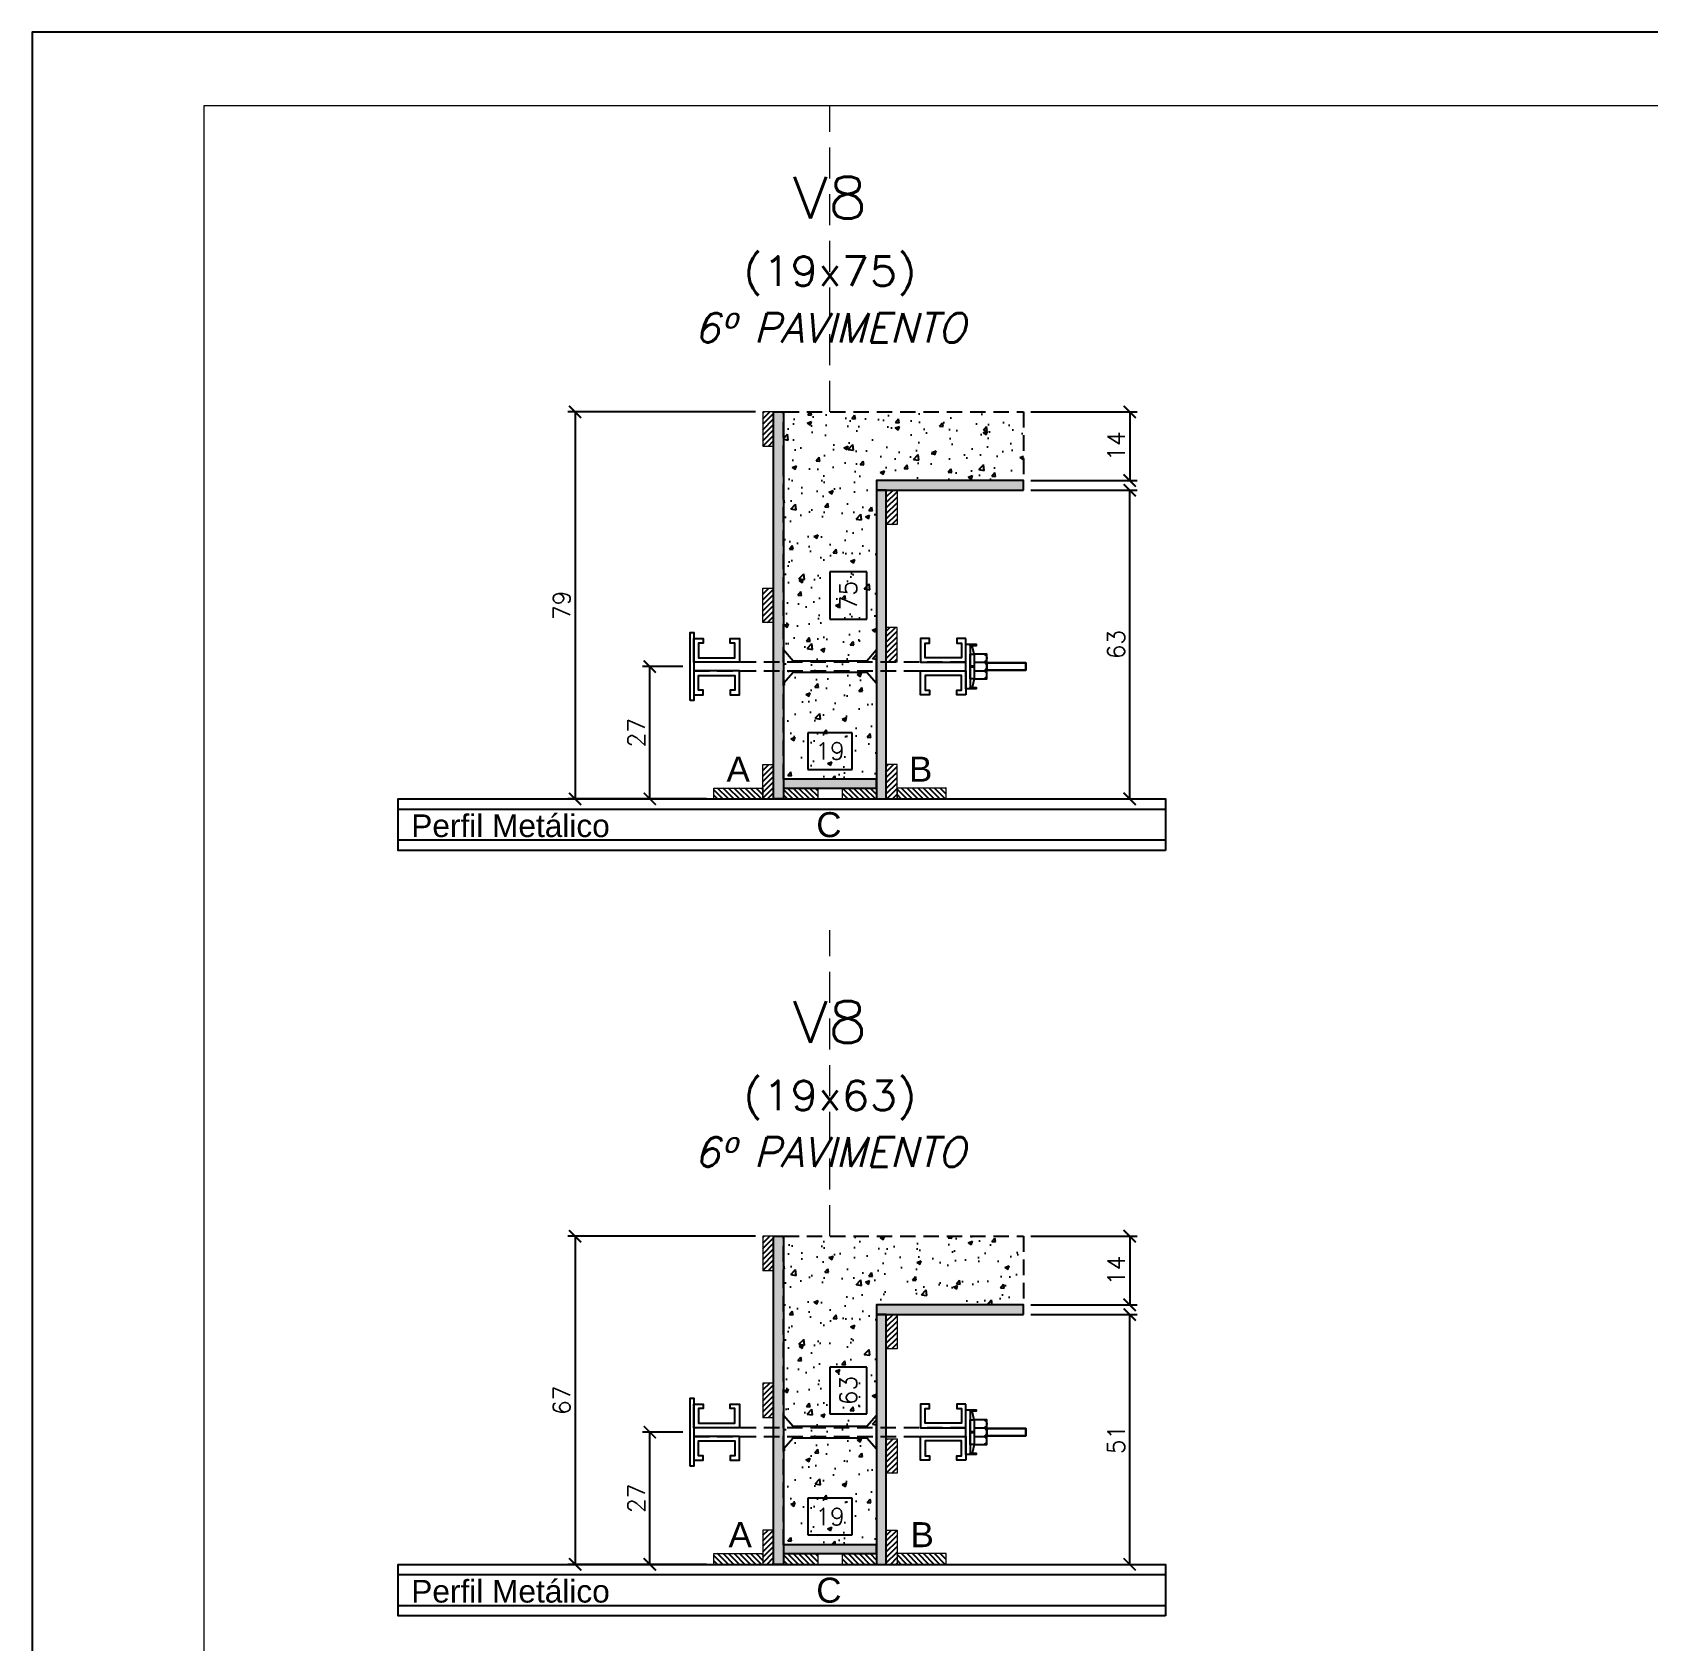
# Model space of a CAD drawing. Extents: x -23436 to 4767, y -4638 to 9755.
# Drawn here: x -19091 to -18431, y 3325 to 3982 of the extents above; entities that cross this region are included whole.
import ezdxf
from ezdxf.enums import TextEntityAlignment as Align

# ---------------------------------------------------------------- set-up
doc = ezdxf.new("R2010")
doc.units = 0
doc.header["$PDMODE"] = 2
doc.header["$PDSIZE"] = 10
doc.linetypes.add('CABLIN', pattern=[0.35, 0.25, -0.1])
doc.linetypes.add('HIDDEN', pattern=[9.525, 6.35, -3.175])
doc.layers.get('0').update_dxf_attribs({"lineweight": 13})
doc.layers.get('Defpoints').update_dxf_attribs({"lineweight": 13})
for name, color, linetype in [('Barra de Ancoragem', 20, 'Continuous'), ('Concreto', 250, 'HIDDEN'), ('Cota', 4, 'Continuous'), ('Cota Seção (2x)', 4, 'Continuous'), ('Hachura', 252, 'CABLIN'), ('MB Logo', 255, 'Continuous'), ('Painéis', 200, 'Continuous'), ('Perfil Metálico', 224, 'Continuous'), ('Texto de Titulo', 7, 'Continuous'), ('Texto Qtd Sarr', 242, 'Continuous'), ('Tubo de PVC', 51, 'Continuous')]:
    doc.layers.add(name, color=color, linetype=linetype)
for name, color, linetype, lineweight in [('FOLHA MB', 7, 'Continuous', 13), ('Madeira', 100, 'Continuous', 13), ('Texto Seção', 7, 'Continuous', 15)]:
    doc.layers.add(name, color=color, linetype=linetype, lineweight=lineweight)
doc.layers.add('Laje_Perimetro', color=7, linetype='Continuous', plot=False)
doc.styles.add('ARIAL', font='arial.ttf', dxfattribs={"oblique": 15, "height": 25})
doc.styles.add('ROMANS', font='romans.shx')
doc.dimstyles.new('Cota Seção (2x)', dxfattribs={"dimtxt": 7, "dimasz": 5, "dimexe": 3, "dimexo": 3, "dimgap": 2, "dimtad": 3, "dimdec": 1, "dimlfac": 0.5, "dimzin": 12, "dimdsep": 46, "dimtxsty": 'ROMANS', "dimblk": 'ARCHTICK', "dimcen": 0, "dimclrd": 4, "dimclre": 4, "dimclrt": 1, "dimadec": 1, "dimazin": 3, "dimtfac": 1, "dimtdec": 1, "dimtmove": 0, "dimatfit": 3, "dimldrblk": 'OBLIQUE', "dimfxl": 1, "dimtolj": 1, "dimtzin": 12, "dimarcsym": 0})
doc.dimstyles.new('Cota Seção interna', dxfattribs={"dimtxt": 7, "dimasz": 6, "dimexe": 0.18, "dimexo": 2, "dimgap": -4, "dimtad": 3, "dimdec": 1, "dimlfac": 0.5, "dimzin": 12, "dimdsep": 46, "dimtxsty": 'ROMANS', "dimblk": 'ARCHTICK', "dimcen": 0.09, "dimse1": 1, "dimse2": 1, "dimsd1": 1, "dimsd2": 1, "dimclrd": 180, "dimclre": 5, "dimclrt": 1, "dimadec": 0, "dimazin": 3, "dimtfac": 1, "dimtdec": 1, "dimtofl": 0, "dimtmove": 0, "dimatfit": 3, "dimldrblk": 'ARCHTICK', "dimfxl": 1, "dimtolj": 1, "dimtzin": 0, "dimarcsym": 0})
pattern_1 = [(315, (4171.9159, -4872.981), (1.12253202, 1.12253202), [])]
pattern_2 = [(45, (-10485.4605, 26787.8796), (-1.12253202, 1.12253202), [])]
pattern_3 = [(315, (4171.9159, -4560.3843), (1.12253202, 1.12253202), [])]
pattern_4 = [(225, (-27045.948, -19119.3607), (1.12253202, -1.12253202), [])]

# ---------------------------------------------------------------- blocks, each defined once
blk = doc.blocks.new('A$C169d8357')
at = {"layer": 'FOLHA MB', "color": 1}
for points in [[(0, 1199.94), (0, 149.94), (1485.02, 149.94), (1485.02, 1199.94)], [(70, 1169.94), (70, 179.94), (1455.02, 179.94), (1455.02, 1169.94)]]:
    blk.add_lwpolyline(points, close=True, dxfattribs=at)
blk = doc.blocks.new('titulo1')
at = {"layer": 'Defpoints', "color": 252, "linetype": 'HIDDEN', "ltscale": 2}
blk.add_line((0, 0), (0, 125), dxfattribs=at)
at = {"layer": 'Defpoints', "style": 'ROMANS', "oblique": 15}
blk.add_attdef('FOLHA', text='', height=10, dxfattribs=at).set_placement((0, 15.58), align=Align.MIDDLE_CENTER)
at = {"layer": 'Texto Qtd Sarr', "color": 3, "style": 'ROMANS', "oblique": 15}
for tag, height, p in [('TITULO', 17, (0, 71.45)), ('SEÇÃO', 12, (0, 41.55))]:
    blk.add_attdef(tag, text='', height=height, dxfattribs=at).set_placement(p, align=Align.MIDDLE_CENTER)
blk = doc.blocks.new('*D671')
at = {"layer": 'Cota Seção (2x)', "color": 180, "lineweight": -2, "transparency": 16777216}
for p, q in [((-18756.7, 3383.66), (-18774.7, 3383.66)), ((-18774.7, 3383.66), (-18774.7, 3368.66)), ((-18756.7, 3368.66), (-18756.7, 3383.66)), ((-18774.7, 3368.66), (-18756.7, 3368.66))]:
    blk.add_line(p, q, dxfattribs=at)
at = {"layer": 'Defpoints', "color": 0, "transparency": 16777216}
for p in [(-18784.7, 3364.66), (-18746.7, 3364.66), (-18746.7, 3364.66)]:
    blk.add_point(p, dxfattribs=at)
at = {"layer": 'Cota Seção (2x)', "color": 1, "transparency": 16777216, "insert": (-18765.7, 3376.16), "char_height": 7, "attachment_point": 5, "style": 'ROMANS'}
blk.add_mtext('\\A1;19', dxfattribs=at)
blk = doc.blocks.new('_ArchTick')
at = {"color": 0, "linetype": 'ByBlock', "const_width": 0.15}
blk.add_lwpolyline([(-0.5, -0.5), (0.5, 0.5)], dxfattribs=at)
blk = doc.blocks.new('*D660')
at = {"layer": 'Cota', "color": 4, "lineweight": -2, "transparency": 16777216}
for p, q in [((-18683.7, 3490.66), (-18640.33, 3490.66)), ((-18643.33, 3490.66), (-18643.33, 3462.66)), ((-18683.7, 3462.66), (-18640.33, 3462.66))]:
    blk.add_line(p, q, dxfattribs=at)
at = {"layer": 'Defpoints', "color": 0, "transparency": 16777216}
for p in [(-18686.7, 3490.66), (-18686.7, 3462.66), (-18643.33, 3462.66)]:
    blk.add_point(p, dxfattribs=at)
at = {"layer": 'Cota', "color": 4, "lineweight": -2, "transparency": 16777216, "xscale": 5, "yscale": 5, "zscale": 5}
for p, rotation in [((-18643.33, 3490.66), 90), ((-18643.33, 3462.66), 270)]:
    blk.add_blockref('_ArchTick', p, dxfattribs=dict(at, rotation=rotation))
at = {"layer": 'Cota', "color": 1, "transparency": 16777216, "insert": (-18648.83, 3476.66), "char_height": 7, "attachment_point": 5, "rotation": 90, "style": 'ROMANS'}
blk.add_mtext('\\A1;14', dxfattribs=at)
blk = doc.blocks.new('_OBLIQUE')
at = {"color": 0, "linetype": 'ByBlock', "lineweight": -2}
for p, q in [((0, 0), (-1, 0)), ((-0.5, -0.5), (0.5, 0.5))]:
    blk.add_line(p, q, dxfattribs=at)
blk = doc.blocks.new('DSADSAD')
at = {"layer": 'Barra de Ancoragem'}
for p, q in [((-12990.96, 7698.42), (-13009.22, 7698.42)), ((-13005.1, 7696.87), (-13008.63, 7697.64)), ((-12995.08, 7696.87), (-12991.55, 7697.64))]:
    blk.add_line(p, q, dxfattribs=at)
at = {"layer": 'Barra de Ancoragem', "flags": 128}
for points in [[(-13009.22, 7700.2), (-12990.96, 7700.2), (-12990.96, 7698.42), (-13009.22, 7698.42)], [(-13008.63, 7698.42), (-13008.63, 7696.05), (-13009.22, 7696.05), (-13009.22, 7698.42)], [(-12995.08, 7698.42), (-12995.08, 7696.87), (-13005.1, 7696.87), (-13005.1, 7698.42)], [(-12990.96, 7698.42), (-12990.96, 7696.05), (-12991.55, 7696.05), (-12991.55, 7698.42)]]:
    blk.add_lwpolyline(points, close=True, dxfattribs=at)
for points in [[(-13005.1, 7696.87), (-13005.1, 7691.61), (-12995.08, 7691.61), (-12995.08, 7696.87)], [(-13000.38, 7696.87), (-13000.38, 7698.42), (-12999.79, 7698.42), (-12999.79, 7696.87), (-13000.38, 7696.87), (-12999.79, 7696.87)]]:
    blk.add_lwpolyline(points, dxfattribs=at)
for points in [[(-13001.86, 7696.87), (-13001.86, 7692.79, 0.666667), (-12998.32, 7692.79, 0.666667)], [(-12998.32, 7696.87), (-12998.32, 7692.79, 0.729796), (-12995.08, 7692.79, 0.729796)]]:
    blk.add_lwpolyline(points, format="xyb", dxfattribs=at)
at = {"layer": 'Barra de Ancoragem'}
blk.add_arc((-13003.48, 7693.31), 1.7, 197.75636, 342.24364, dxfattribs=at)
blk = doc.blocks.new('*D661')
at = {"layer": 'Cota', "color": 4, "lineweight": -2, "transparency": 16777216}
for p, q in [((-18825.83, 3410.66), (-18842.27, 3410.66)), ((-18839.27, 3356.66), (-18839.27, 3410.66)), ((-18816.1, 3356.66), (-18842.27, 3356.66))]:
    blk.add_line(p, q, dxfattribs=at)
at = {"layer": 'Defpoints', "color": 0, "transparency": 16777216}
for p in [(-18839.27, 3410.66), (-18822.83, 3410.66), (-18813.1, 3356.66)]:
    blk.add_point(p, dxfattribs=at)
at = {"layer": 'Cota', "color": 4, "lineweight": -2, "transparency": 16777216, "xscale": 5, "yscale": 5, "zscale": 5}
for p, rotation in [((-18839.27, 3410.66), 90), ((-18839.27, 3356.66), 270)]:
    blk.add_blockref('_ArchTick', p, dxfattribs=dict(at, rotation=rotation))
at = {"layer": 'Cota', "color": 1, "transparency": 16777216, "insert": (-18844.77, 3383.66), "char_height": 7, "attachment_point": 5, "rotation": 90, "style": 'ROMANS'}
blk.add_mtext('\\A1;27', dxfattribs=at)
blk = doc.blocks.new('*D662')
at = {"layer": 'Cota', "color": 4, "lineweight": -2, "transparency": 16777216}
for p, q in [((-18683.7, 3458.66), (-18640.33, 3458.66)), ((-18643.33, 3356.66), (-18643.33, 3458.66)), ((-18715.3, 3356.66), (-18640.33, 3356.66))]:
    blk.add_line(p, q, dxfattribs=at)
at = {"layer": 'Defpoints', "color": 0, "transparency": 16777216}
for p in [(-18686.7, 3458.66), (-18643.33, 3458.66), (-18718.3, 3356.66)]:
    blk.add_point(p, dxfattribs=at)
at = {"layer": 'Cota', "color": 4, "lineweight": -2, "transparency": 16777216, "xscale": 5, "yscale": 5, "zscale": 5}
for p, rotation in [((-18643.33, 3458.66), 90), ((-18643.33, 3356.66), 270)]:
    blk.add_blockref('_ArchTick', p, dxfattribs=dict(at, rotation=rotation))
at = {"layer": 'Cota', "color": 1, "transparency": 16777216, "insert": (-18648.83, 3407.66), "char_height": 7, "attachment_point": 5, "rotation": 90, "style": 'ROMANS'}
blk.add_mtext('\\A1;51', dxfattribs=at)
blk = doc.blocks.new('*D663')
at = {"layer": 'Cota Seção (2x)', "color": 180, "lineweight": -2, "transparency": 16777216}
for p, q in [((-18750.7, 3437.16), (-18765.7, 3437.16)), ((-18765.7, 3437.16), (-18765.7, 3418.16)), ((-18750.7, 3418.16), (-18750.7, 3437.16)), ((-18765.7, 3418.16), (-18750.7, 3418.16))]:
    blk.add_line(p, q, dxfattribs=at)
at = {"layer": 'Defpoints', "color": 0, "transparency": 16777216}
for p in [(-18746.7, 3490.66), (-18746.7, 3490.66), (-18746.7, 3364.66)]:
    blk.add_point(p, dxfattribs=at)
at = {"layer": 'Cota Seção (2x)', "color": 1, "transparency": 16777216, "insert": (-18758.2, 3427.66), "char_height": 7, "attachment_point": 5, "rotation": 90, "style": 'ROMANS'}
blk.add_mtext('\\A1;63', dxfattribs=at)
blk = doc.blocks.new('*D664')
at = {"layer": 'Cota', "color": 4, "lineweight": -2, "transparency": 16777216}
for p, q in [((-18796.1, 3490.66), (-18872.76, 3490.66)), ((-18869.76, 3490.66), (-18869.76, 3356.66)), ((-18816.1, 3356.66), (-18872.76, 3356.66))]:
    blk.add_line(p, q, dxfattribs=at)
at = {"layer": 'Defpoints', "color": 0, "transparency": 16777216}
for p in [(-18793.1, 3490.66), (-18869.76, 3356.66), (-18813.1, 3356.66)]:
    blk.add_point(p, dxfattribs=at)
at = {"layer": 'Cota', "color": 4, "lineweight": -2, "transparency": 16777216, "xscale": 5, "yscale": 5, "zscale": 5}
for p, rotation in [((-18869.76, 3490.66), 90), ((-18869.76, 3356.66), 270)]:
    blk.add_blockref('_ArchTick', p, dxfattribs=dict(at, rotation=rotation))
at = {"layer": 'Cota', "color": 1, "transparency": 16777216, "insert": (-18875.26, 3423.66), "char_height": 7, "attachment_point": 5, "rotation": 90, "style": 'ROMANS'}
blk.add_mtext('\\A1;67', dxfattribs=at)
blk = doc.blocks.new('*D665')
at = {"layer": 'Cota Seção (2x)', "color": 180, "lineweight": -2, "transparency": 16777216}
for p, q in [((-18756.7, 3696.26), (-18774.7, 3696.26)), ((-18774.7, 3696.26), (-18774.7, 3681.26)), ((-18756.7, 3681.26), (-18756.7, 3696.26)), ((-18774.7, 3681.26), (-18756.7, 3681.26))]:
    blk.add_line(p, q, dxfattribs=at)
at = {"layer": 'Defpoints', "color": 0, "transparency": 16777216}
for p in [(-18784.7, 3677.26), (-18746.7, 3677.26), (-18746.7, 3677.26)]:
    blk.add_point(p, dxfattribs=at)
at = {"layer": 'Cota Seção (2x)', "color": 1, "transparency": 16777216, "insert": (-18765.7, 3688.76), "char_height": 7, "attachment_point": 5, "style": 'ROMANS'}
blk.add_mtext('\\A1;19', dxfattribs=at)
blk = doc.blocks.new('*D666')
at = {"layer": 'Cota', "color": 4, "lineweight": -2, "transparency": 16777216}
for p, q in [((-18683.7, 3827.26), (-18640.33, 3827.26)), ((-18643.33, 3827.26), (-18643.33, 3799.26)), ((-18683.7, 3799.26), (-18640.33, 3799.26))]:
    blk.add_line(p, q, dxfattribs=at)
at = {"layer": 'Defpoints', "color": 0, "transparency": 16777216}
for p in [(-18686.7, 3827.26), (-18686.7, 3799.26), (-18643.33, 3799.26)]:
    blk.add_point(p, dxfattribs=at)
at = {"layer": 'Cota', "color": 4, "lineweight": -2, "transparency": 16777216, "xscale": 5, "yscale": 5, "zscale": 5}
for p, rotation in [((-18643.33, 3827.26), 90), ((-18643.33, 3799.26), 270)]:
    blk.add_blockref('_ArchTick', p, dxfattribs=dict(at, rotation=rotation))
at = {"layer": 'Cota', "color": 1, "transparency": 16777216, "insert": (-18648.83, 3813.26), "char_height": 7, "attachment_point": 5, "rotation": 90, "style": 'ROMANS'}
blk.add_mtext('\\A1;14', dxfattribs=at)
blk = doc.blocks.new('*D667')
at = {"layer": 'Cota', "color": 4, "lineweight": -2, "transparency": 16777216}
for p, q in [((-18825.83, 3723.26), (-18842.27, 3723.26)), ((-18839.27, 3669.26), (-18839.27, 3723.26)), ((-18816.1, 3669.26), (-18842.27, 3669.26))]:
    blk.add_line(p, q, dxfattribs=at)
at = {"layer": 'Defpoints', "color": 0, "transparency": 16777216}
for p in [(-18839.27, 3723.26), (-18822.83, 3723.26), (-18813.1, 3669.26)]:
    blk.add_point(p, dxfattribs=at)
at = {"layer": 'Cota', "color": 4, "lineweight": -2, "transparency": 16777216, "xscale": 5, "yscale": 5, "zscale": 5}
for p, rotation in [((-18839.27, 3723.26), 90), ((-18839.27, 3669.26), 270)]:
    blk.add_blockref('_ArchTick', p, dxfattribs=dict(at, rotation=rotation))
at = {"layer": 'Cota', "color": 1, "transparency": 16777216, "insert": (-18844.77, 3696.26), "char_height": 7, "attachment_point": 5, "rotation": 90, "style": 'ROMANS'}
blk.add_mtext('\\A1;27', dxfattribs=at)
blk = doc.blocks.new('*D668')
at = {"layer": 'Cota', "color": 4, "lineweight": -2, "transparency": 16777216}
for p, q in [((-18683.7, 3795.26), (-18640.33, 3795.26)), ((-18643.33, 3669.26), (-18643.33, 3795.26)), ((-18715.3, 3669.26), (-18640.33, 3669.26))]:
    blk.add_line(p, q, dxfattribs=at)
at = {"layer": 'Defpoints', "color": 0, "transparency": 16777216}
for p in [(-18686.7, 3795.26), (-18643.33, 3795.26), (-18718.3, 3669.26)]:
    blk.add_point(p, dxfattribs=at)
at = {"layer": 'Cota', "color": 4, "lineweight": -2, "transparency": 16777216, "xscale": 5, "yscale": 5, "zscale": 5}
for p, rotation in [((-18643.33, 3795.26), 90), ((-18643.33, 3669.26), 270)]:
    blk.add_blockref('_ArchTick', p, dxfattribs=dict(at, rotation=rotation))
at = {"layer": 'Cota', "color": 1, "transparency": 16777216, "insert": (-18648.83, 3732.26), "char_height": 7, "attachment_point": 5, "rotation": 90, "style": 'ROMANS'}
blk.add_mtext('\\A1;63', dxfattribs=at)
blk = doc.blocks.new('*D669')
at = {"layer": 'Cota Seção (2x)', "color": 180, "lineweight": -2, "transparency": 16777216}
for p, q in [((-18750.7, 3761.93), (-18765.7, 3761.93)), ((-18765.7, 3761.93), (-18765.7, 3742.59)), ((-18750.7, 3742.59), (-18750.7, 3761.93)), ((-18765.7, 3742.59), (-18750.7, 3742.59))]:
    blk.add_line(p, q, dxfattribs=at)
at = {"layer": 'Defpoints', "color": 0, "transparency": 16777216}
for p in [(-18746.7, 3827.26), (-18746.7, 3827.26), (-18746.7, 3677.26)]:
    blk.add_point(p, dxfattribs=at)
at = {"layer": 'Cota Seção (2x)', "color": 1, "transparency": 16777216, "insert": (-18758.2, 3752.26), "char_height": 7, "attachment_point": 5, "rotation": 90, "style": 'ROMANS'}
blk.add_mtext('\\A1;75', dxfattribs=at)
blk = doc.blocks.new('*D670')
at = {"layer": 'Cota', "color": 4, "lineweight": -2, "transparency": 16777216}
for p, q in [((-18796.1, 3827.26), (-18872.76, 3827.26)), ((-18869.76, 3827.26), (-18869.76, 3669.26)), ((-18816.1, 3669.26), (-18872.76, 3669.26))]:
    blk.add_line(p, q, dxfattribs=at)
at = {"layer": 'Defpoints', "color": 0, "transparency": 16777216}
for p in [(-18793.1, 3827.26), (-18869.76, 3669.26), (-18813.1, 3669.26)]:
    blk.add_point(p, dxfattribs=at)
at = {"layer": 'Cota', "color": 4, "lineweight": -2, "transparency": 16777216, "xscale": 5, "yscale": 5, "zscale": 5}
for p, rotation in [((-18869.76, 3827.26), 90), ((-18869.76, 3669.26), 270)]:
    blk.add_blockref('_ArchTick', p, dxfattribs=dict(at, rotation=rotation))
at = {"layer": 'Cota', "color": 1, "transparency": 16777216, "insert": (-18875.26, 3748.26), "char_height": 7, "attachment_point": 5, "rotation": 90, "style": 'ROMANS'}
blk.add_mtext('\\A1;79', dxfattribs=at)

msp = doc.modelspace()

# ---------------------------------------------------------------- hatches: boundary and pattern name
at = {"layer": 'Concreto'}
h = msp.add_hatch(dxfattribs=at)
h.set_pattern_fill('AR-CONC', color=256, scale=2.5)
h.set_pattern_definition([(50, (31.925, -3443.665), (17.931505, -1.568803), [1.875, -20.625]), (355, (31.925, -3443.665), (-3.468783, 18.804803), [1.5, -16.5]), (100.45144, (33.42, -3443.796), (14.462721, 17.236), [1.593505, -17.528553]), (46.1842, (31.925, -3438.665), (26.681033, -4.137982), [2.8125, -30.9375]), (96.63564, (34.149, -3439.01), (23.36655, 24.352965), [2.39026, -26.292844]), (351.18416, (31.925, -3438.665), (23.36655, 24.352965), [2.25, -24.75]), (21, (34.425, -3439.915), (14.922676, -10.065472), [1.875, -20.625]), (326, (34.425, -3439.915), (6.082883, 18.128751), [1.5, -16.5]), (71.45144, (35.669, -3440.754), (21.00556, 8.063279), [1.593505, -17.528553]), (37.5, (31.925, -3443.6655), (0.3039964, 8.3223463), [0, -16.3, 0, -16.75, 0, -16.5625]), (7.5, (31.925, -3443.6655), (6.5767384, 9.8602928), [0, -9.55, 0, -15.925, 0, -6.3125]), (327.5, (26.35, -3443.6655), (13.345561, -0.5638718), [0, -6.25, 0, -19.5, 0, -25.875]), (317.5, (23.85, -3443.665), (14.579654, 2.5026246), [0, -8.125, 0, -12.95, 0, -18.375])])
h.paths.add_polyline_path([(-18784.7, 3783.26), (-18784.7, 3827.26), (-18686.7, 3827.26), (-18686.7, 3799.26), (-18746.7, 3799.26), (-18746.7, 3677.26), (-18784.7, 3677.26)])
h = msp.add_hatch(dxfattribs=at)
h.set_pattern_fill('AR-CONC', color=256, scale=2.5)
h.set_pattern_definition([(50, (31.925, -3756.262), (17.931505, -1.568803), [1.875, -20.625]), (355, (31.925, -3756.262), (-3.468783, 18.804803), [1.5, -16.5]), (100.45144, (33.42, -3756.393), (14.462721, 17.236), [1.593505, -17.528553]), (46.1842, (31.925, -3751.262), (26.681033, -4.137982), [2.8125, -30.9375]), (96.63564, (34.149, -3751.607), (23.36655, 24.352965), [2.39026, -26.292844]), (351.18416, (31.925, -3751.262), (23.36655, 24.352965), [2.25, -24.75]), (21, (34.425, -3752.512), (14.922676, -10.065472), [1.875, -20.625]), (326, (34.425, -3752.512), (6.082883, 18.128751), [1.5, -16.5]), (71.45144, (35.669, -3753.351), (21.00556, 8.063279), [1.593505, -17.528553]), (37.5, (31.925, -3756.262), (0.3039964, 8.3223463), [0, -16.3, 0, -16.75, 0, -16.5625]), (7.5, (31.925, -3756.262), (6.5767384, 9.8602928), [0, -9.55, 0, -15.925, 0, -6.3125]), (327.5, (26.35, -3756.262), (13.345561, -0.5638718), [0, -6.25, 0, -19.5, 0, -25.875]), (317.5, (23.85, -3756.262), (14.579654, 2.5026246), [0, -8.125, 0, -12.95, 0, -18.375])])
h.paths.add_polyline_path([(-18784.7, 3470.66), (-18784.7, 3490.66), (-18686.7, 3490.66), (-18686.7, 3462.66), (-18746.7, 3462.66), (-18746.7, 3364.66), (-18784.7, 3364.66)])
at = {"layer": 'Hachura'}
h = msp.add_hatch(dxfattribs=at)
h.set_pattern_fill('ANSI31', color=256, scale=0.5, angle=360, style=0)
h.set_pattern_definition(pattern_2)
h.paths.add_polyline_path([(-18788.7, 3827.26), (-18793.1, 3827.26), (-18793.1, 3813.26), (-18788.7, 3813.26)])
h = msp.add_hatch(color=256, dxfattribs=at)
h.dxf.hatch_style = 1
h.paths.add_polyline_path([(-18788.7, 3827.26), (-18784.7, 3827.26), (-18784.7, 3669.26), (-18788.7, 3669.26)])
h = msp.add_hatch(color=256, dxfattribs=at)
h.dxf.hatch_style = 1
h.paths.add_polyline_path([(-18686.7, 3795.26), (-18686.7, 3799.26), (-18746.7, 3799.26), (-18746.7, 3795.26)])
h = msp.add_hatch(color=256, dxfattribs=at)
h.dxf.hatch_style = 1
h.paths.add_polyline_path([(-18742.7, 3795.26), (-18746.7, 3795.26), (-18746.7, 3669.26), (-18742.7, 3669.26)])
h = msp.add_hatch(dxfattribs=at)
h.set_pattern_fill('ANSI31', color=256, scale=0.5, angle=180, style=0)
h.set_pattern_definition(pattern_4)
h.paths.add_polyline_path([(-18742.7, 3795.26), (-18738.3, 3795.26), (-18738.3, 3781.26), (-18742.7, 3781.26)])
h = msp.add_hatch(dxfattribs=at)
h.set_pattern_fill('ANSI31', color=256, scale=0.5, angle=360, style=0)
h.set_pattern_definition([(45, (-10485.4605, 26859.8796), (-1.12253202, 1.12253202), [])])
h.paths.add_polyline_path([(-18788.7, 3741.26), (-18793.1, 3741.26), (-18793.1, 3755.26), (-18788.7, 3755.26)])
h = msp.add_hatch(dxfattribs=at)
h.set_pattern_fill('ANSI31', color=256, scale=0.5, angle=360, style=0)
h.set_pattern_definition([(45, (-10485.4605, 26843.8796), (-1.12253202, 1.12253202), [])])
h.paths.add_polyline_path([(-18742.7, 3725.26), (-18738.3, 3725.26), (-18738.3, 3739.26), (-18742.7, 3739.26)])
h = msp.add_hatch(dxfattribs=at)
h.set_pattern_fill('ANSI31', color=256, scale=0.5, angle=360, style=0)
h.set_pattern_definition(pattern_2)
h.paths.add_polyline_path([(-18788.7, 3669.26), (-18793.1, 3669.26), (-18793.1, 3683.26), (-18788.7, 3683.26)])
h = msp.add_hatch(dxfattribs=at)
h.set_pattern_fill('ANSI31', color=256, scale=0.5, angle=180, style=0)
h.set_pattern_definition(pattern_4)
h.paths.add_polyline_path([(-18742.7, 3669.26), (-18738.3, 3669.26), (-18738.3, 3683.26), (-18742.7, 3683.26)])
h = msp.add_hatch(color=256, dxfattribs=at)
h.dxf.hatch_style = 1
h.paths.add_polyline_path([(-18746.7, 3673.66), (-18746.7, 3677.26), (-18784.7, 3677.26), (-18784.7, 3673.66)])
h = msp.add_hatch(dxfattribs=at)
h.set_pattern_fill('ANSI31', color=256, scale=0.5, angle=270, style=0)
h.set_pattern_definition([(315, (4181.5159, -4560.3843), (1.12253202, 1.12253202), [])])
h.paths.add_polyline_path([(-18813.1, 3669.26), (-18813.1, 3673.66), (-18793.1, 3673.66), (-18793.1, 3669.26)])
h = msp.add_hatch(dxfattribs=at)
h.set_pattern_fill('ANSI31', color=256, scale=0.5, angle=270, style=0)
h.set_pattern_definition(pattern_3)
h.paths.add_polyline_path([(-18784.7, 3669.26), (-18784.7, 3673.66), (-18770.7, 3673.66), (-18770.7, 3669.26)])
h = msp.add_hatch(dxfattribs=at)
h.set_pattern_fill('ANSI31', color=256, scale=0.5, angle=270, style=0)
h.set_pattern_definition(pattern_3)
h.paths.add_polyline_path([(-18746.7, 3669.26), (-18746.7, 3673.66), (-18760.7, 3673.66), (-18760.7, 3669.26)])
h = msp.add_hatch(dxfattribs=at)
h.set_pattern_fill('ANSI31', color=256, scale=0.5, angle=270, style=0)
h.set_pattern_definition([(315, (4162.3159, -4560.3843), (1.12253202, 1.12253202), [])])
h.paths.add_polyline_path([(-18718.3, 3669.26), (-18718.3, 3673.66), (-18738.3, 3673.66), (-18738.3, 3669.26)])
h = msp.add_hatch(dxfattribs=at)
h.set_pattern_fill('ANSI31', color=256, scale=0.5, angle=360, style=0)
h.set_pattern_definition([(45, (-10485.4605, 26451.2829), (-1.12253202, 1.12253202), [])])
h.paths.add_polyline_path([(-18788.7, 3490.66), (-18793.1, 3490.66), (-18793.1, 3476.66), (-18788.7, 3476.66)])
h = msp.add_hatch(color=256, dxfattribs=at)
h.dxf.hatch_style = 1
h.paths.add_polyline_path([(-18788.7, 3490.66), (-18784.7, 3490.66), (-18784.7, 3356.66), (-18788.7, 3356.66)])
h = msp.add_hatch(color=256, dxfattribs=at)
h.dxf.hatch_style = 1
h.paths.add_polyline_path([(-18686.7, 3458.66), (-18686.7, 3462.66), (-18746.7, 3462.66), (-18746.7, 3458.66)])
h = msp.add_hatch(color=256, dxfattribs=at)
h.dxf.hatch_style = 1
h.paths.add_polyline_path([(-18742.7, 3458.66), (-18746.7, 3458.66), (-18746.7, 3356.66), (-18742.7, 3356.66)])
h = msp.add_hatch(dxfattribs=at)
h.set_pattern_fill('ANSI31', color=256, scale=0.5, angle=180, style=0)
h.set_pattern_definition([(225, (-27045.948, -19455.9574), (1.12253202, -1.12253202), [])])
h.paths.add_polyline_path([(-18742.7, 3458.66), (-18738.3, 3458.66), (-18738.3, 3444.66), (-18742.7, 3444.66)])
h = msp.add_hatch(dxfattribs=at)
h.set_pattern_fill('ANSI31', color=256, scale=0.5, angle=360, style=0)
h.set_pattern_definition([(45, (-10485.4605, 26391.2829), (-1.12253202, 1.12253202), [])])
h.paths.add_polyline_path([(-18788.7, 3430.66), (-18793.1, 3430.66), (-18793.1, 3416.66), (-18788.7, 3416.66)])
h = msp.add_hatch(dxfattribs=at)
h.set_pattern_fill('ANSI31', color=256, scale=0.5, angle=180, style=0)
h.set_pattern_definition([(225, (-27045.948, -19506.7561), (1.12253202, -1.12253202), [])])
h.paths.add_polyline_path([(-18742.7, 3407.86), (-18738.3, 3407.86), (-18738.3, 3393.86), (-18742.7, 3393.86)])
h = msp.add_hatch(dxfattribs=at)
h.set_pattern_fill('ANSI31', color=256, scale=0.5, angle=180, style=0)
h.set_pattern_definition([(225, (-27096.348, -19603.9574), (1.12253202, -1.12253202), [])])
h.paths.add_polyline_path([(-18793.1, 3356.66), (-18788.7, 3356.66), (-18788.7, 3370.66), (-18793.1, 3370.66)])
h = msp.add_hatch(dxfattribs=at)
h.set_pattern_fill('ANSI31', color=256, scale=0.5, angle=360, style=0)
h.set_pattern_definition([(45, (-10435.0605, 26271.2829), (-1.12253202, 1.12253202), [])])
h.paths.add_polyline_path([(-18738.3, 3356.66), (-18742.7, 3356.66), (-18742.7, 3370.66), (-18738.3, 3370.66)])
h = msp.add_hatch(dxfattribs=at)
h.set_pattern_fill('ANSI31', color=256, scale=0.5, angle=270, style=0)
h.set_pattern_definition([(315, (4181.5159, -4872.981), (1.12253202, 1.12253202), [])])
h.paths.add_polyline_path([(-18813.1, 3356.66), (-18813.1, 3361.06), (-18793.1, 3361.06), (-18793.1, 3356.66)])
h = msp.add_hatch(color=256, dxfattribs=at)
h.dxf.hatch_style = 1
h.paths.add_polyline_path([(-18746.7, 3361.06), (-18746.7, 3364.66), (-18784.7, 3364.66), (-18784.7, 3361.06)])
h = msp.add_hatch(dxfattribs=at)
h.set_pattern_fill('ANSI31', color=256, scale=0.5, angle=270, style=0)
h.set_pattern_definition(pattern_1)
h.paths.add_polyline_path([(-18784.7, 3356.66), (-18784.7, 3361.06), (-18770.7, 3361.06), (-18770.7, 3356.66)])
h = msp.add_hatch(dxfattribs=at)
h.set_pattern_fill('ANSI31', color=256, scale=0.5, angle=270, style=0)
h.set_pattern_definition(pattern_1)
h.paths.add_polyline_path([(-18746.7, 3356.66), (-18746.7, 3361.06), (-18760.7, 3361.06), (-18760.7, 3356.66)])
h = msp.add_hatch(dxfattribs=at)
h.set_pattern_fill('ANSI31', color=256, scale=0.5, angle=270, style=0)
h.set_pattern_definition([(315, (4162.3159, -4872.981), (1.12253202, 1.12253202), [])])
h.paths.add_polyline_path([(-18718.3, 3356.66), (-18718.3, 3361.06), (-18738.3, 3361.06), (-18738.3, 3356.66)])

# ---------------------------------------------------------------- linework, layer by layer
at = {"layer": 'Barra de Ancoragem', "flags": 128}
for points in [[(-18822.83, 3709.39), (-18822.83, 3737.13), (-18821.23, 3737.13), (-18821.23, 3709.39)], [(-18822.83, 3396.79), (-18822.83, 3424.53), (-18821.23, 3424.53), (-18821.23, 3396.79)]]:
    msp.add_lwpolyline(points, close=True, dxfattribs=at)
at = {"layer": 'Barra de Ancoragem'}
for points in [[(-18821.23, 3734.74), (-18819.38, 3734.74), (-18817.53, 3734.74), (-18817.53, 3732.89), (-18819.38, 3732.89), (-18819.38, 3726.88), (-18804.55, 3726.88), (-18804.55, 3732.89), (-18806.4, 3732.89), (-18806.4, 3734.74), (-18804.55, 3734.74), (-18802.7, 3734.74), (-18802.7, 3725.04), (-18821.23, 3725.04)], [(-18710.18, 3734.74), (-18712.03, 3734.74), (-18713.88, 3734.74), (-18713.88, 3732.89), (-18712.03, 3732.89), (-18712.03, 3726.88), (-18726.86, 3726.88), (-18726.86, 3732.89), (-18725.01, 3732.89), (-18725.01, 3734.74), (-18726.86, 3734.74), (-18728.7, 3734.74), (-18728.7, 3725.04), (-18710.18, 3725.04)], [(-18701.59, 3724.73), (-18685.69, 3724.73), (-18685.69, 3721.79), (-18701.59, 3721.79)], [(-18685.69, 3721.79), (-18685.69, 3724.73), (-18701.59, 3724.73), (-18701.59, 3721.79)], [(-18821.23, 3711.78), (-18819.38, 3711.78), (-18817.53, 3711.78), (-18817.53, 3713.63), (-18819.38, 3713.63), (-18819.38, 3719.64), (-18804.55, 3719.64), (-18804.55, 3713.63), (-18806.4, 3713.63), (-18806.4, 3711.78), (-18804.55, 3711.78), (-18802.7, 3711.78), (-18802.7, 3721.48), (-18821.23, 3721.48)], [(-18710.18, 3711.78), (-18712.03, 3711.78), (-18713.88, 3711.78), (-18713.88, 3713.63), (-18712.03, 3713.63), (-18712.03, 3719.64), (-18726.86, 3719.64), (-18726.86, 3713.63), (-18725.01, 3713.63), (-18725.01, 3711.78), (-18726.86, 3711.78), (-18728.7, 3711.78), (-18728.7, 3721.48), (-18710.18, 3721.48)], [(-18821.23, 3422.14), (-18819.38, 3422.14), (-18817.53, 3422.14), (-18817.53, 3420.29), (-18819.38, 3420.29), (-18819.38, 3414.29), (-18804.55, 3414.29), (-18804.55, 3420.29), (-18806.4, 3420.29), (-18806.4, 3422.14), (-18804.55, 3422.14), (-18802.7, 3422.14), (-18802.7, 3412.44), (-18821.23, 3412.44)], [(-18710.18, 3422.14), (-18712.03, 3422.14), (-18713.88, 3422.14), (-18713.88, 3420.29), (-18712.03, 3420.29), (-18712.03, 3414.29), (-18726.86, 3414.29), (-18726.86, 3420.29), (-18725.01, 3420.29), (-18725.01, 3422.14), (-18726.86, 3422.14), (-18728.7, 3422.14), (-18728.7, 3412.44), (-18710.18, 3412.44)], [(-18701.59, 3412.14), (-18685.69, 3412.14), (-18685.69, 3409.19), (-18701.59, 3409.19)], [(-18685.69, 3409.19), (-18685.69, 3412.14), (-18701.59, 3412.14), (-18701.59, 3409.19)], [(-18821.23, 3399.19), (-18819.38, 3399.19), (-18817.53, 3399.19), (-18817.53, 3401.03), (-18819.38, 3401.03), (-18819.38, 3407.04), (-18804.55, 3407.04), (-18804.55, 3401.03), (-18806.4, 3401.03), (-18806.4, 3399.19), (-18804.55, 3399.19), (-18802.7, 3399.19), (-18802.7, 3408.89), (-18821.23, 3408.89)], [(-18710.18, 3399.19), (-18712.03, 3399.19), (-18713.88, 3399.19), (-18713.88, 3401.03), (-18712.03, 3401.03), (-18712.03, 3407.04), (-18726.86, 3407.04), (-18726.86, 3401.03), (-18725.01, 3401.03), (-18725.01, 3399.19), (-18726.86, 3399.19), (-18728.7, 3399.19), (-18728.7, 3408.89), (-18710.18, 3408.89)]]:
    msp.add_lwpolyline(points, close=True, dxfattribs=at)
at = {"layer": 'Barra de Ancoragem', "linetype": 'HIDDEN'}
for points in [[(-18710.18, 3721.48), (-18710.18, 3725.04), (-18821.23, 3725.04), (-18821.23, 3721.48)], [(-18710.18, 3408.89), (-18710.18, 3412.44), (-18821.23, 3412.44), (-18821.23, 3408.89)]]:
    msp.add_lwpolyline(points, close=True, dxfattribs=at)
at = {"layer": 'Concreto'}
for points in [[(-18784.7, 3807.26), (-18784.7, 3827.26), (-18686.7, 3827.26), (-18686.7, 3799.26), (-18746.7, 3799.26), (-18746.7, 3677.26), (-18784.7, 3677.26), (-18784.7, 3807.26)], [(-18784.7, 3470.66), (-18784.7, 3490.66), (-18686.7, 3490.66), (-18686.7, 3462.66), (-18746.7, 3462.66), (-18746.7, 3364.66), (-18784.7, 3364.66), (-18784.7, 3470.66)]]:
    msp.add_lwpolyline(points, close=True, dxfattribs=at)
at = {"layer": 'Laje_Perimetro'}
msp.add_lwpolyline([(-17606.38, 3982.26), (-19091.4, 3982.26), (-19091.4, 2932.26), (-17606.38, 2932.26)], close=True, dxfattribs=at)
at = {"layer": 'Madeira'}
for points in [[(-18788.7, 3827.26), (-18793.1, 3827.26), (-18793.1, 3813.26), (-18788.7, 3813.26)], [(-18742.7, 3795.26), (-18738.3, 3795.26), (-18738.3, 3781.26), (-18742.7, 3781.26)], [(-18788.7, 3741.26), (-18793.1, 3741.26), (-18793.1, 3755.26), (-18788.7, 3755.26)], [(-18742.7, 3725.26), (-18738.3, 3725.26), (-18738.3, 3739.26), (-18742.7, 3739.26)], [(-18788.7, 3669.26), (-18793.1, 3669.26), (-18793.1, 3683.26), (-18788.7, 3683.26)], [(-18742.7, 3669.26), (-18738.3, 3669.26), (-18738.3, 3683.26), (-18742.7, 3683.26)], [(-18813.1, 3669.26), (-18813.1, 3673.66), (-18793.1, 3673.66), (-18793.1, 3669.26)], [(-18784.7, 3669.26), (-18784.7, 3673.66), (-18770.7, 3673.66), (-18770.7, 3669.26)], [(-18746.7, 3669.26), (-18746.7, 3673.66), (-18760.7, 3673.66), (-18760.7, 3669.26)], [(-18718.3, 3669.26), (-18718.3, 3673.66), (-18738.3, 3673.66), (-18738.3, 3669.26)], [(-18788.7, 3490.66), (-18793.1, 3490.66), (-18793.1, 3476.66), (-18788.7, 3476.66)], [(-18742.7, 3458.66), (-18738.3, 3458.66), (-18738.3, 3444.66), (-18742.7, 3444.66)], [(-18788.7, 3430.66), (-18793.1, 3430.66), (-18793.1, 3416.66), (-18788.7, 3416.66)], [(-18742.7, 3407.86), (-18738.3, 3407.86), (-18738.3, 3393.86), (-18742.7, 3393.86)], [(-18793.1, 3356.66), (-18788.7, 3356.66), (-18788.7, 3370.66), (-18793.1, 3370.66)], [(-18738.3, 3356.66), (-18742.7, 3356.66), (-18742.7, 3370.66), (-18738.3, 3370.66)], [(-18813.1, 3356.66), (-18813.1, 3361.06), (-18793.1, 3361.06), (-18793.1, 3356.66)], [(-18784.7, 3356.66), (-18784.7, 3361.06), (-18770.7, 3361.06), (-18770.7, 3356.66)], [(-18746.7, 3356.66), (-18746.7, 3361.06), (-18760.7, 3361.06), (-18760.7, 3356.66)], [(-18718.3, 3356.66), (-18718.3, 3361.06), (-18738.3, 3361.06), (-18738.3, 3356.66)]]:
    msp.add_lwpolyline(points, close=True, dxfattribs=at)
at = {"layer": 'Painéis'}
for points in [[(-18788.7, 3827.26), (-18784.7, 3827.26), (-18784.7, 3669.26), (-18788.7, 3669.26)], [(-18686.7, 3795.26), (-18686.7, 3799.26), (-18746.7, 3799.26), (-18746.7, 3795.26)], [(-18742.7, 3795.26), (-18746.7, 3795.26), (-18746.7, 3669.26), (-18742.7, 3669.26)], [(-18746.7, 3673.66), (-18746.7, 3677.26), (-18784.7, 3677.26), (-18784.7, 3673.66)], [(-18788.7, 3490.66), (-18784.7, 3490.66), (-18784.7, 3356.66), (-18788.7, 3356.66)], [(-18686.7, 3458.66), (-18686.7, 3462.66), (-18746.7, 3462.66), (-18746.7, 3458.66)], [(-18742.7, 3458.66), (-18746.7, 3458.66), (-18746.7, 3356.66), (-18742.7, 3356.66)], [(-18746.7, 3361.06), (-18746.7, 3364.66), (-18784.7, 3364.66), (-18784.7, 3361.06)]]:
    msp.add_lwpolyline(points, close=True, dxfattribs=at)
at = {"layer": 'Perfil Metálico'}
for points in [[(-18628.69, 3648.19), (-18942.03, 3648.19), (-18942.03, 3669.26), (-18628.69, 3669.26)], [(-18628.69, 3335.6), (-18942.03, 3335.6), (-18942.03, 3356.66), (-18628.69, 3356.66)]]:
    msp.add_lwpolyline(points, close=True, dxfattribs=at)
for points in [[(-18942.03, 3665.1), (-18628.69, 3665.1)], [(-18628.69, 3652.35), (-18942.03, 3652.35)], [(-18942.03, 3352.5), (-18628.69, 3352.5)], [(-18628.69, 3339.75), (-18942.03, 3339.75)]]:
    msp.add_lwpolyline(points, dxfattribs=at)
at = {"layer": 'Tubo de PVC'}
for points in [[(-18784.7, 3730.04), (-18784.7, 3730.04), (-18784.7, 3716.48), (-18780.7, 3720.98), (-18750.7, 3720.98), (-18746.7, 3716.48), (-18746.7, 3730.04), (-18750.7, 3725.54), (-18780.7, 3725.54)], [(-18784.7, 3417.44), (-18784.7, 3417.44), (-18784.7, 3403.89), (-18780.7, 3408.39), (-18750.7, 3408.39), (-18746.7, 3403.89), (-18746.7, 3417.44), (-18750.7, 3412.94), (-18780.7, 3412.94)]]:
    msp.add_lwpolyline(points, close=True, dxfattribs=at)

# ---------------------------------------------------------------- block references
at = {"layer": 'Barra de Ancoragem', "rotation": 90.00000000000001}
for p in [(-11009.98, 16723.35), (-11009.98, 16410.75)]:
    msp.add_blockref('DSADSAD', p, dxfattribs=at)
at = {"layer": 'MB Logo'}
msp.add_blockref('A$C169d8357', (-19091.4, 2782.32), dxfattribs=at)
at = {"layer": 'Texto Seção'}
ref = msp.add_blockref('titulo1', (-18765.7, 3827.26), dxfattribs=at)
ref.add_attrib('TITULO', 'V8', dxfattribs={"layer": 'Texto de Titulo', "color": 7, "height": 17, "style": 'ROMANS', "width": 1.1}).set_placement((-18765.7, 3914.76), align=Align.MIDDLE_CENTER)
ref.add_attrib('SEÇÃO', '(19x75)', dxfattribs={"layer": 'Texto de Titulo', "color": 7, "height": 12, "style": 'ROMANS', "width": 1.1}).set_placement((-18765.7, 3884.76), align=Align.MIDDLE_CENTER)
ref.add_attrib('REAPROVEITAMENTO', '6º PAVIMENTO', dxfattribs={"layer": 'Texto de Titulo', "color": 7, "height": 12, "style": 'ROMANS', "oblique": 15}).set_placement((-18765.7, 3861.63), align=Align.MIDDLE_CENTER)
ref = msp.add_blockref('titulo1', (-18765.7, 3490.66), dxfattribs=at)
ref.add_attrib('TITULO', 'V8', dxfattribs={"layer": 'Texto de Titulo', "color": 7, "height": 17, "style": 'ROMANS', "width": 1.1}).set_placement((-18765.7, 3578.16), align=Align.MIDDLE_CENTER)
ref.add_attrib('SEÇÃO', '(19x63)', dxfattribs={"layer": 'Texto de Titulo', "color": 7, "height": 12, "style": 'ROMANS', "width": 1.1}).set_placement((-18765.7, 3548.16), align=Align.MIDDLE_CENTER)
ref.add_attrib('REAPROVEITAMENTO', '6º PAVIMENTO', dxfattribs={"layer": 'Texto de Titulo', "color": 7, "height": 12, "style": 'ROMANS', "oblique": 15}).set_placement((-18765.7, 3525.04), align=Align.MIDDLE_CENTER)

# ---------------------------------------------------------------- texts
at = {"layer": 'Texto Seção', "color": 0, "linetype": 'Continuous', "style": 'ARIAL'}
for s, p in [('A', (-18803.17, 3681.39)), ('B', (-18728.68, 3681.39)), ('C', (-18766.14, 3658.72)), ('A', (-18802.36, 3368.79)), ('B', (-18728.05, 3368.79)), ('C', (-18766.14, 3346.12))]:
    msp.add_text(s, height=10.22, dxfattribs=at).set_placement(p, align=Align.MIDDLE_CENTER)
at = {"layer": 'Texto Seção', "style": 'ARIAL'}
for p in [(-18896.14, 3658.28), (-18896.14, 3345.68)]:
    msp.add_text('Perfil Metálico', height=9.24, dxfattribs=at).set_placement(p, align=Align.MIDDLE_CENTER)

# ---------------------------------------------------------------- dimensions: what is measured, and where the dimension line sits
at = {"layer": 'Cota'}
for base, p1, p2, picture, middle in [((-18869.76, 3669.26), (-18793.1, 3827.26), (-18813.1, 3669.26), '*D670', (-18875.26, 3748.26)), ((-18643.33, 3799.26), (-18686.7, 3827.26), (-18686.7, 3799.26), '*D666', (-18648.83, 3813.26)), ((-18643.33, 3795.26), (-18718.3, 3669.26), (-18686.7, 3795.26), '*D668', (-18648.83, 3732.26)), ((-18839.27, 3723.26), (-18813.1, 3669.26), (-18822.83, 3723.26), '*D667', (-18844.77, 3696.26)), ((-18869.76, 3356.66), (-18793.1, 3490.66), (-18813.1, 3356.66), '*D664', (-18875.26, 3423.66)), ((-18643.33, 3462.66), (-18686.7, 3490.66), (-18686.7, 3462.66), '*D660', (-18648.83, 3476.66)), ((-18643.33, 3458.66), (-18718.3, 3356.66), (-18686.7, 3458.66), '*D662', (-18648.83, 3407.66)), ((-18839.27, 3410.66), (-18813.1, 3356.66), (-18822.83, 3410.66), '*D661', (-18844.77, 3383.66))]:
    dim = msp.add_linear_dim(base=base, p1=p1, p2=p2, angle=90, dimstyle='Cota Seção (2x)', dxfattribs=at)
    dim.commit()
    dim.dimension.update_dxf_attribs({"geometry": picture, "text_midpoint": middle})
at = {"layer": 'Cota Seção (2x)'}
for base, p1, p2, picture, middle in [((-18746.7, 3827.26), (-18746.7, 3677.26), (-18746.7, 3827.26), '*D669', (-18758.2, 3752.26)), ((-18746.7, 3490.66), (-18746.7, 3364.66), (-18746.7, 3490.66), '*D663', (-18758.2, 3427.66))]:
    dim = msp.add_linear_dim(base=base, p1=p1, p2=p2, angle=90, dimstyle='Cota Seção interna', dxfattribs=at)
    dim.commit()
    dim.dimension.update_dxf_attribs({"geometry": picture, "text_midpoint": middle})
for base, p1, p2, picture, middle in [((-18746.7, 3677.26), (-18784.7, 3677.26), (-18746.7, 3677.26), '*D665', (-18765.7, 3688.76)), ((-18746.7, 3364.66), (-18784.7, 3364.66), (-18746.7, 3364.66), '*D671', (-18765.7, 3376.16))]:
    dim = msp.add_linear_dim(base=base, p1=p1, p2=p2, dimstyle='Cota Seção interna', dxfattribs=at)
    dim.commit()
    dim.dimension.update_dxf_attribs({"geometry": picture, "text_midpoint": middle})

doc.saveas('drawing.dxf')
